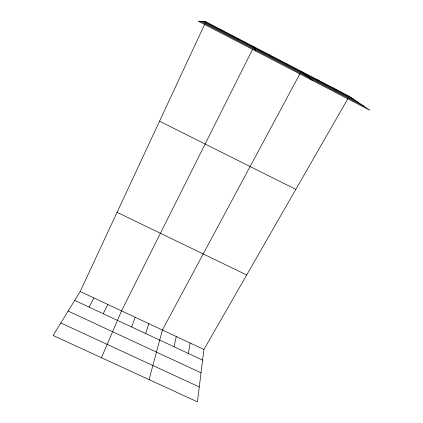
<?xml version="1.0" encoding="UTF-8"?>
<svg xmlns="http://www.w3.org/2000/svg" width="423" height="423" viewBox="0 0 423 423"><rect width="100%" height="100%" fill="white"/><g stroke="black" fill="none" stroke-linecap="round" stroke-linejoin="round"><path stroke-width="0.63" d="M347.981 98.506L203.923 349.488L197.425 401.85L53.118 335.492L80.164 291.516L204.79 24.079M188.362 353.454L190.133 343.032M174.054 346.775L176.28 336.539M149.076 379.616L162.374 330.025L300.002 73.602M145.671 333.53L148.817 323.674M131.595 326.963L135.201 317.298M101.451 357.715L121.528 310.889L252.732 49.063M237.731 38.979L237.975 38.435M205.329 22.916L205.869 21.758L349.271 96.259L369.882 110.287L198.144 21.15L205.869 21.758M103.27 313.739L107.796 304.46M89.015 307.087L94.012 297.998M221.081 30.329L221.964 30.118M60.822 322.966L199.27 386.971M68.135 311.074L201.031 372.816M74.697 300.404L202.606 360.1M80.164 291.516L203.923 349.488M117.06 212.33L246.694 274.976M159.529 121.2L295.809 189.404M200.391 21.324L363.896 106.215M204.346 21.636L353.348 99.035M202.49 21.494L358.302 102.408M333.34 87.984L336.808 90.443M317.329 79.667L320.185 81.808M301.234 71.302L312.528 80.518M285.541 63.149L287.159 64.656M269.763 54.953L270.768 56.137M253.911 46.715L255.846 51.098"/></g></svg>
